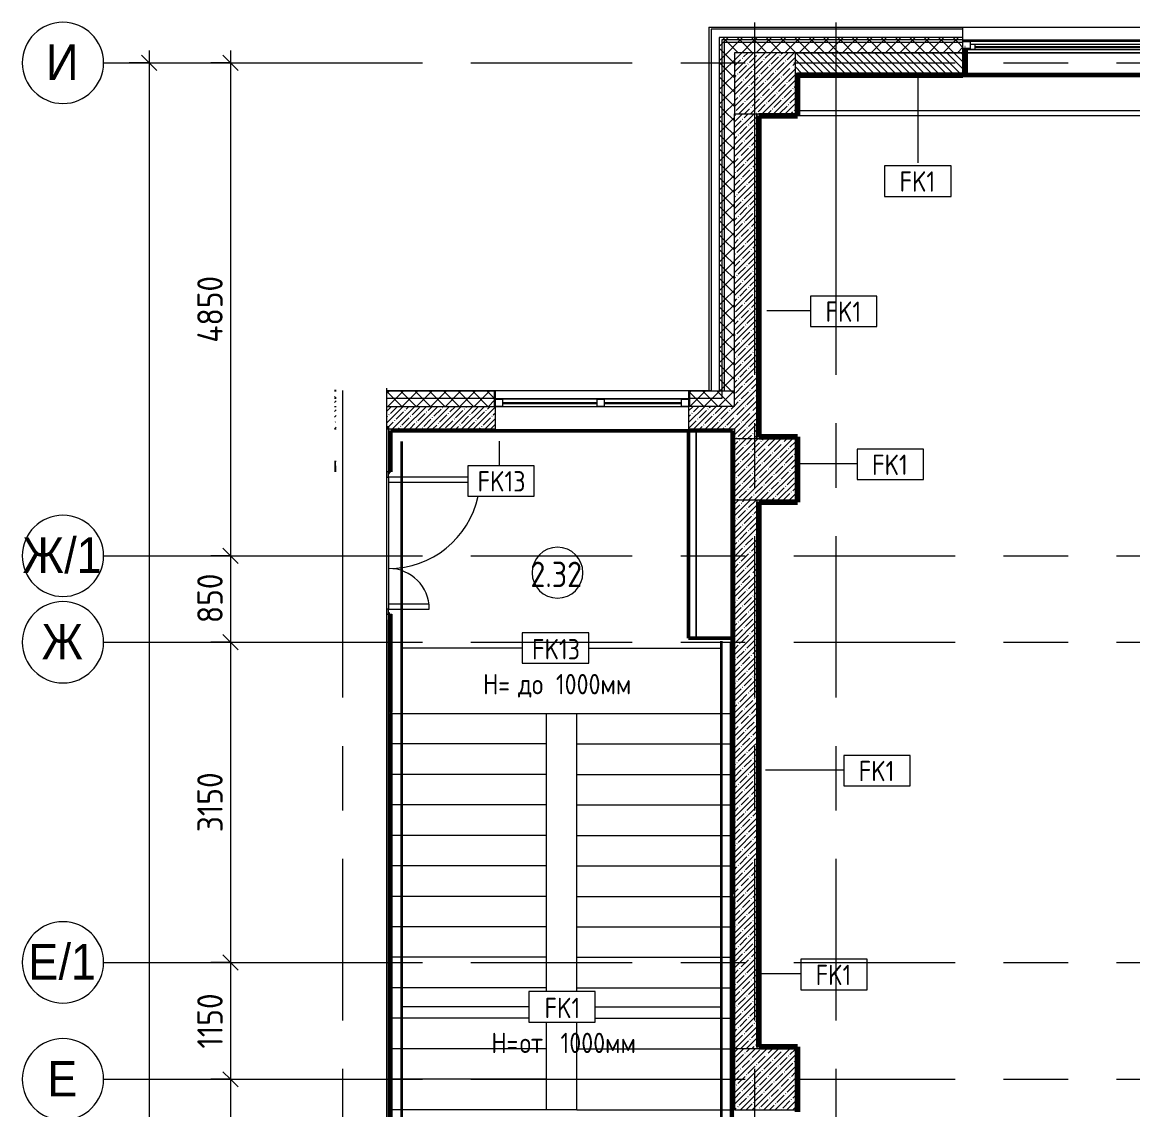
# Model space of a CAD drawing. Header units: millimetres. Extents: x 35157 to 232994, y -8553 to 29000.
# Drawn here: x 35157 to 46077, y 16700 to 27400 of the extents above; entities that cross this region are included whole.
import ezdxf

# ---------------------------------------------------------------- set-up
doc = ezdxf.new("R2010")
doc.units = ezdxf.units.MM
doc.linetypes.add('Осевая', pattern=[3175, 635, -476.25, 1587.5, -476.25])
for name, color, linetype, lineweight in [('A-ANNO-DIMS', 7, 'Continuous', 9), ('A-ANNO-DIMS-100', 7, 'Continuous', 9), ('A-AREA-IDEN', 7, 'Continuous', 9), ('A-DETL', 7, 'Continuous', 9), ('A-DETL-1', 7, 'Continuous', 35), ('A-DETL-GENF', 7, 'Continuous', 9), ('A-DOOR', 7, 'Continuous', 9), ('A-DOOR-2', 7, 'Continuous', 13), ('A-DOOR-FRAM', 7, 'Continuous', 13), ('A-GLAZ', 7, 'Continuous', 9), ('A-GLAZ-1', 7, 'Continuous', 13), ('A-WALL', 7, 'Continuous', 9), ('A-WALL-IDEN', 7, 'Continuous', 9), ('I-WALL', 7, 'Continuous', 9), ('S-COLS', 7, 'Continuous', 9), ('S-STRS-1', 7, 'Continuous', 9), ('Оси', 7, 'Continuous', 9), ('Оси-1', 7, 'Continuous', 20), ('Оси-2', 7, 'Осевая', 9)]:
    doc.layers.add(name, color=color, linetype=linetype, lineweight=lineweight)
for name, color, linetype, lineweight, true_color in [('A-WALL-1', 7, 'Continuous', 9, 0xc0c0c0), ('A-WALL-4', 7, 'Continuous', 9, 0xff80c0), ('G-ANNO-TEXT-1', 7, 'Continuous', 9, 0x3c3c3c), ('I-WALL-10', 7, 'Continuous', 53, 0xff80c0), ('I-WALL-18', 5, 'Continuous', 50, 0x0000ff), ('I-WALL-19', 7, 'Continuous', 80, 0xffd2ff), ('I-WALL-5', 7, 'Continuous', 9, 0xc0c0c0), ('I-WALL-8', 5, 'Continuous', 53, 0x0000ff), ('I-WALL-9', 7, 'Continuous', 80, 0xff80c0), ('S-WALL-ANLY', 7, 'Continuous', 13, 0x008040), ('S-WALL-ANLY-1', 7, 'Continuous', 5, 0x008040)]:
    doc.layers.add(name, color=color, linetype=linetype, lineweight=lineweight, true_color=true_color)
doc.styles.add('Arial', font='arial.ttf', dxfattribs={"width": 0.9, "height": 350})
doc.styles.add('GOST Common', font='GOST_Common.ttf', dxfattribs={"width": 0.9, "height": 200})
doc.styles.add('GOST Common_1', font='GOST_Common.ttf', dxfattribs={"width": 0.9, "height": 250})
doc.styles.add('ISOCPEUR', font='isocpeur.ttf', dxfattribs={"width": 0.9, "height": 250})
doc.dimstyles.new('ISO-2_5_0_9К_БОЛЬШОЙ', dxfattribs={"dimscale": 304.8, "dimtxt": 248.995294, "dimasz": 0.492126, "dimexe": 0.393701, "dimexo": 0.984252, "dimgap": 0, "dimtad": 1, "dimdec": 0, "dimrnd": 10, "dimzin": 0, "dimdsep": 46, "dimtxsty": 'ISOCPEUR', "dimblk1": 'OBLIQUE', "dimblk2": 'OBLIQUE', "dimsah": 1, "dimcen": 0.09, "dimdle": 0.393701, "dimazin": 0, "dimtfac": 1, "dimtdec": 4, "dimtix": 1, "dimtmove": 0, "dimatfit": 3, "dimfxl": 1, "dimtvp": 1, "dimtolj": 1, "dimtzin": 0, "dimarcsym": 2})
doc.dimstyles.new('ISO-2_5_0_9К_БОЛЬШОЙ_1', dxfattribs={"dimscale": 304.8, "dimtxt": 248.995294, "dimasz": 0.492126, "dimexe": 0.393701, "dimexo": 0.984252, "dimgap": 0, "dimtad": 1, "dimdec": 0, "dimrnd": 10, "dimzin": 0, "dimdsep": 46, "dimtxsty": 'ISOCPEUR', "dimblk1": 'OBLIQUE', "dimblk2": 'OBLIQUE', "dimsah": 1, "dimcen": 0.09, "dimdle": 0.393701, "dimazin": 0, "dimtfac": 1, "dimtdec": 4, "dimtix": 1, "dimtmove": 2, "dimatfit": 3, "dimfxl": 1, "dimtvp": 1, "dimtolj": 1, "dimtzin": 0, "dimarcsym": 2})
pattern_1 = [(45, (0, 0), (-57.02463, 57.02463), []), (45, (57.025, 0), (-57.02463, 57.02463), [100.806, -20.161, 3.353, -16.808])]
pattern_2 = [(45, (0, 0), (-70.71068, 70.71068), []), (135, (0, 0), (-70.71068, -70.71068), [])]
pattern_3 = [(0, (0, 0), (121.92, 30.48), [10.058, -81.382, 10.058, -81.382, -487.68]), (0, (0, 0), (121.92, 30.48), [-182.88, 10.058, -172.822, 10.058, -81.382, -213.36]), (0, (0, 0), (121.92, 30.48), [-457.2, 10.058, -50.902, 10.058, -142.342]), (120, (45.72, 15.24), (-87.356454, 90.345817), [10.058, -81.382, 10.058, -81.382, -487.68]), (120, (45.72, 15.24), (-87.356454, 90.345817), [-182.88, 10.058, -172.822, 10.058, -81.382, -213.36]), (120, (45.72, 15.24), (-87.356454, 90.345817), [-457.2, 10.058, -50.902, 10.058, -142.342]), (240, (60.96, 76.2), (-34.563546, -120.825817), [10.058, -81.382, 10.058, -81.382, -487.68]), (240, (60.96, 76.2), (-34.563546, -120.825817), [-182.88, 10.058, -172.822, 10.058, -81.382, -213.36]), (240, (60.96, 76.2), (-34.563546, -120.825817), [-457.2, 10.058, -50.902, 10.058, -142.342])]
pattern_4 = [(45, (0, 0), (-106.066, 106.066), []), (135, (0, 0), (-106.066, -106.066), [])]

# ---------------------------------------------------------------- blocks, each defined once
blk = doc.blocks.new('BSC_Колонна _Прямоугольная - 600х600-V15-План отделки стен 2 этажа в осях 12-23')
at = {"layer": 'S-COLS'}
h = blk.add_hatch(dxfattribs=at)
h.set_pattern_fill('FP_25', color=256, style=0, pattern_type=2)
h.set_pattern_definition([(45, (-42460, -26800), (-57.02463, 57.02463), []), (45, (-42402.975, -26800), (-57.02463, 57.02463), [100.806, -20.161, 3.353, -16.808])])
h.paths.add_polyline_path([(-300, -300), (300, -300), (300, 300), (-300, 300)])
for p, q in [((300, 300), (-300, 300)), ((-300, 300), (-300, -300)), ((300, -300), (300, 300)), ((-300, -300), (300, -300))]:
    blk.add_line(p, q, dxfattribs=at)
blk = doc.blocks.new('BSC_Колонна _Прямоугольная - 600х600-V18-План отделки стен 2 этажа в осях 12-23')
at = {"layer": 'S-COLS'}
h = blk.add_hatch(dxfattribs=at)
h.set_pattern_fill('FP_31', color=256, style=0, pattern_type=2)
h.set_pattern_definition([(45, (-42460, -17000), (-57.02463, 57.02463), []), (45, (-42402.975, -17000), (-57.02463, 57.02463), [100.806, -20.161, 3.353, -16.808])])
h.paths.add_polyline_path([(-300, -300), (300, -300), (300, 300), (-300, 300)])
for p, q in [((300, 300), (-300, 300)), ((-300, 300), (-300, -300)), ((300, -300), (300, 300)), ((-300, -300), (300, -300))]:
    blk.add_line(p, q, dxfattribs=at)
blk = doc.blocks.new('BSC_Колонна _Прямоугольная - 600х600-V19-План отделки стен 2 этажа в осях 12-23')
at = {"layer": 'S-COLS'}
h = blk.add_hatch(dxfattribs=at)
h.set_pattern_fill('FP_32', color=256, style=0, pattern_type=2)
h.set_pattern_definition([(45, (-42460, -23000), (-57.02463, 57.02463), []), (45, (-42402.975, -23000), (-57.02463, 57.02463), [100.806, -20.161, 3.353, -16.808])])
h.paths.add_polyline_path([(-300, -300), (300, -300), (300, 300), (-300, 300), (-300, -254)])
for p, q in [((300, 300), (-300, 300)), ((-300, 300), (-300, -300)), ((300, -300), (300, 300)), ((-300, -300), (300, -300))]:
    blk.add_line(p, q, dxfattribs=at)
blk = doc.blocks.new('120_Окно_СКБ_2Ст - 120_Окно_СКБ_2Ст 3100х2500 _мал_створка слева_ 2-19089248-План отделки стен 2 этажа в осях 12-23')
at = {"layer": 'A-GLAZ'}
for p, q in [((1550, -5), (-1550, -5)), ((-1530, -75), (-1500, -75)), ((-1430, -55), (600, -55)), ((600, -65), (-1430, -65)), ((670, -75), (700, -75)), ((770, -55), (1430, -55)), ((1430, -65), (770, -65)), ((1500, -75), (1530, -75))]:
    blk.add_line(p, q, dxfattribs=at)
at = {"layer": 'A-GLAZ-1'}
for p, q in [((-1550, -75), (-1550, -5)), ((-1550, -5), (-1480, -5)), ((-1480, -75), (-1550, -75)), ((-1480, -75), (-1500, -75)), ((-1500, -75), (-1500, -85)), ((-1500, -85), (670, -85)), ((670, -85), (-1500, -85)), ((-1480, -5), (-1480, -75)), ((650, -35), (-1480, -35)), ((-1480, -35), (-1480, -75)), ((-1430, -85), (-1430, -35)), ((600, -85), (600, -35)), ((650, -75), (650, -5)), ((650, -5), (720, -5)), ((650, -75), (650, -35)), ((720, -75), (650, -75)), ((670, -75), (650, -75)), ((670, -85), (670, -75)), ((720, -75), (700, -75)), ((700, -75), (700, -85)), ((700, -85), (1500, -85)), ((1500, -85), (700, -85)), ((720, -5), (720, -75)), ((1480, -35), (720, -35)), ((720, -35), (720, -75)), ((770, -85), (770, -35)), ((1430, -85), (1430, -35)), ((1480, -75), (1480, -5)), ((1480, -5), (1550, -5)), ((1480, -75), (1480, -35)), ((1550, -75), (1480, -75)), ((1500, -75), (1480, -75)), ((1500, -85), (1500, -75)), ((1550, -5), (1550, -75))]:
    blk.add_line(p, q, dxfattribs=at)
blk = doc.blocks.new('120_Окно_СКБ_2Ст - 120_Окно_СКБ_2Ст 1900х2400 глухое-23537524-План отделки стен 2 этажа в осях 12-23')
at = {"layer": 'A-GLAZ'}
for p, q in [((950, 75), (-950, 75)), ((-950, 5), (950, 5)), ((-120, 45), (-880, 45)), ((-120, 35), (-880, 35)), ((880, 45), (-50, 45)), ((880, 35), (-50, 35))]:
    blk.add_line(p, q, dxfattribs=at)
at = {"layer": 'A-GLAZ-1'}
for p, q in [((-950, 5), (-950, 75)), ((-950, 75), (-880, 75)), ((-880, 5), (-950, 5)), ((-880, 75), (-880, 5)), ((-120, 5), (-120, 75)), ((-120, 75), (-50, 75)), ((-50, 5), (-120, 5)), ((-50, 75), (-50, 5)), ((880, 5), (880, 75)), ((880, 75), (950, 75)), ((950, 5), (880, 5)), ((950, 75), (950, 5))]:
    blk.add_line(p, q, dxfattribs=at)
blk = doc.blocks.new('110_Дверь_СКБ_2Ст - Д-1 Лестничная клетка EIS60-24280000-План отделки стен 2 этажа в осях 12-23')
at = {"layer": 'A-DOOR'}
for centre, radius, start, end in [((-638, 110), 900, 0, 77.8794), ((662, 110), 400, 90, 180)]:
    blk.add_arc(centre, radius, start, end, dxfattribs=at)
at = {"layer": 'A-DOOR-2'}
for p, q in [((-638, 889), (-638, 110)), ((-588, 110), (-588, 889)), ((662, 510), (612, 510)), ((612, 510), (612, 110)), ((662, 110), (662, 510)), ((-638, 110), (-588, 110)), ((612, 110), (662, 110))]:
    blk.add_line(p, q, dxfattribs=at)
at = {"layer": 'A-DOOR-FRAM'}
for p, q in [((-672, 118), (-742, 118)), ((-742, 118), (-742, 110)), ((-742, 110), (-672, 110)), ((-638, 110), (-688, 110)), ((-688, 110), (-688, 93)), ((-672, 110), (-672, 118)), ((-638, 93), (-638, 110)), ((662, 110), (662, 93)), ((712, 110), (662, 110)), ((768, 118), (698, 118)), ((698, 118), (698, 110)), ((698, 110), (768, 110)), ((712, 93), (712, 110)), ((768, 110), (768, 118))]:
    blk.add_line(p, q, dxfattribs=at)
blk = doc.blocks.new('Зашивка приборов отопления28 - Зашивка приборов отопления-33322877-План отделки стен 2 этажа в осях 12-23')
at = {"layer": 'A-WALL-1'}
for p, q in [((75381, 486), (73341, 486)), ((73341, 486), (73341, 411)), ((73341, 411), (73341, 56)), ((75381, 411), (73341, 411)), ((73341, 411), (73341, 56)), ((73341, 411), (75381, 411))]:
    blk.add_line(p, q, dxfattribs=at)
blk = doc.blocks.new('DET_L_Линия разрыва - М100-30654842-План отделки стен 2 этажа в осях 12-23')
at = {"layer": 'A-DETL-GENF'}
blk.add_line((11740, 0), (0, 0), dxfattribs=at)
blk = doc.blocks.new('Ось сетки - D8-29747960-План отделки стен 2 этажа в осях 12-23')
at = {"layer": 'Оси-1'}
for start, end in [(360, 180), (180, 360)]:
    blk.add_arc((0, 0), 4, start, end, dxfattribs=at)
blk = doc.blocks.new('DIMBLOCK1-План отделки стен 2 этажа в осях 12-23')
at = {"layer": 'A-ANNO-DIMS-100'}
for p, q in [((37204, 27120), (37204, 22150)), ((37010, 27000), (37324, 27000)), ((37204, 27000), (37010, 27000)), ((37010, 22150), (37324, 22150)), ((37204, 22150), (37010, 22150))]:
    blk.add_line(p, q, dxfattribs=at)
at = {"layer": 'A-ANNO-DIMS-100', "lineweight": 20}
for p, q in [((37204, 27000), (37129, 27075)), ((37204, 27000), (37279, 26925)), ((37204, 22150), (37129, 22225)), ((37204, 22150), (37279, 22075))]:
    blk.add_line(p, q, dxfattribs=at)
at = {"layer": 'A-ANNO-DIMS-100', "color": 0, "insert": (36878, 24247), "char_height": 250, "width": 787.21, "attachment_point": 1, "rotation": 90, "line_spacing_factor": 1.149209, "style": 'ISOCPEUR'}
blk.add_mtext('4850', dxfattribs=at)
blk = doc.blocks.new('_Oblique')
at = {"color": 0, "linetype": 'ByBlock', "lineweight": -2}
blk.add_line((-0.5, -0.5), (0.5, 0.5), dxfattribs=at)
blk = doc.blocks.new('DIMBLOCK2-План отделки стен 2 этажа в осях 12-23')
at = {"layer": 'A-ANNO-DIMS-100', "lineweight": 20}
for p, q in [((37204, 22150), (37129, 22225)), ((37204, 22150), (37279, 22075)), ((37204, 21300), (37129, 21375)), ((37204, 21300), (37279, 21225))]:
    blk.add_line(p, q, dxfattribs=at)
at = {"layer": 'A-ANNO-DIMS-100'}
for p, q in [((37010, 22150), (37324, 22150)), ((37204, 22150), (37010, 22150)), ((37204, 22150), (37204, 21300)), ((37010, 21300), (37324, 21300)), ((37204, 21300), (37010, 21300))]:
    blk.add_line(p, q, dxfattribs=at)
at = {"layer": 'A-ANNO-DIMS-100', "color": 0, "insert": (36878, 21488), "char_height": 250, "width": 568.86, "attachment_point": 1, "rotation": 90, "line_spacing_factor": 1.149209, "style": 'ISOCPEUR'}
blk.add_mtext('850', dxfattribs=at)
blk = doc.blocks.new('DIMBLOCK3-План отделки стен 2 этажа в осях 12-23')
at = {"layer": 'A-ANNO-DIMS-100'}
for p, q in [((37010, 21300), (37324, 21300)), ((37204, 21300), (37010, 21300)), ((37204, 21300), (37204, 18150)), ((37010, 18150), (37324, 18150)), ((37204, 18150), (37010, 18150))]:
    blk.add_line(p, q, dxfattribs=at)
at = {"layer": 'A-ANNO-DIMS-100', "lineweight": 20}
for p, q in [((37204, 21300), (37129, 21375)), ((37204, 21300), (37279, 21225)), ((37204, 18150), (37129, 18225)), ((37204, 18150), (37279, 18075))]:
    blk.add_line(p, q, dxfattribs=at)
at = {"layer": 'A-ANNO-DIMS-100', "color": 0, "insert": (36878, 19431), "char_height": 250, "width": 706.76, "attachment_point": 1, "rotation": 90, "line_spacing_factor": 1.149209, "style": 'ISOCPEUR'}
blk.add_mtext('3150', dxfattribs=at)
blk = doc.blocks.new('DIMBLOCK4-План отделки стен 2 этажа в осях 12-23')
at = {"layer": 'A-ANNO-DIMS-100'}
for p, q in [((37010, 18150), (37324, 18150)), ((37204, 18150), (37010, 18150)), ((37204, 18150), (37204, 17000)), ((37010, 17000), (37324, 17000)), ((37204, 17000), (37010, 17000))]:
    blk.add_line(p, q, dxfattribs=at)
at = {"layer": 'A-ANNO-DIMS-100', "lineweight": 20}
for p, q in [((37204, 18150), (37129, 18225)), ((37204, 18150), (37279, 18075)), ((37204, 17000), (37129, 17075)), ((37204, 17000), (37279, 16925))]:
    blk.add_line(p, q, dxfattribs=at)
at = {"layer": 'A-ANNO-DIMS-100', "color": 0, "insert": (36878, 17302), "char_height": 250, "width": 655.05, "attachment_point": 1, "rotation": 90, "line_spacing_factor": 1.149209, "style": 'ISOCPEUR'}
blk.add_mtext('1150', dxfattribs=at)
blk = doc.blocks.new('DIMBLOCK5-План отделки стен 2 этажа в осях 12-23')
at = {"layer": 'A-ANNO-DIMS-100', "lineweight": 20}
for p, q in [((37204, 17000), (37129, 17075)), ((37204, 17000), (37279, 16925)), ((37204, 15000), (37129, 15075)), ((37204, 15000), (37279, 14925))]:
    blk.add_line(p, q, dxfattribs=at)
at = {"layer": 'A-ANNO-DIMS-100'}
for p, q in [((37010, 17000), (37324, 17000)), ((37204, 17000), (37010, 17000)), ((37204, 17000), (37204, 15000)), ((37010, 15000), (37324, 15000)), ((37204, 15000), (37010, 15000))]:
    blk.add_line(p, q, dxfattribs=at)
at = {"layer": 'A-ANNO-DIMS-100', "color": 0, "insert": (36878, 15684), "char_height": 250, "width": 758.48, "attachment_point": 1, "rotation": 90, "line_spacing_factor": 1.149209, "style": 'ISOCPEUR'}
blk.add_mtext('2000', dxfattribs=at)
blk = doc.blocks.new('DIMBLOCK13-План отделки стен 2 этажа в осях 12-23')
at = {"layer": 'A-ANNO-DIMS-100'}
for p, q in [((36404, 27120), (36404, -120)), ((36210, 27000), (36524, 27000)), ((36404, 27000), (36210, 27000)), ((36210, 0), (36524, 0)), ((36404, 0), (36210, 0))]:
    blk.add_line(p, q, dxfattribs=at)
at = {"layer": 'A-ANNO-DIMS-100', "lineweight": 20}
for p, q in [((36404, 27000), (36329, 27075)), ((36404, 27000), (36479, 26925)), ((36404, 0), (36329, 75)), ((36404, 0), (36479, -75))]:
    blk.add_line(p, q, dxfattribs=at)
at = {"layer": 'A-ANNO-DIMS-100', "color": 0, "insert": (36078, 13572), "char_height": 250, "width": 948.1, "attachment_point": 1, "rotation": 90, "line_spacing_factor": 1.149209, "style": 'ISOCPEUR'}
blk.add_mtext('27000', dxfattribs=at)
blk = doc.blocks.new('М_стена_0001 - Типоразмер_без рамки-25382661-План отделки стен 2 этажа в осях 12-23')
at = {"layer": 'A-WALL-IDEN'}
for p, q in [((3.26, 1.52), (-3.27, 1.52)), ((-3.27, 1.52), (-3.27, -1.48)), ((3.26, -1.48), (3.26, 1.52)), ((-3.27, -1.48), (3.26, -1.48))]:
    blk.add_line(p, q, dxfattribs=at)
blk = doc.blocks.new('Марка_Помещения - Номер-25198446-План отделки стен 2 этажа в осях 12-23')
at = {"layer": 'A-AREA-IDEN'}
for start, end in [(360, 180), (180, 360)]:
    blk.add_arc((0, 0), 2.5, start, end, dxfattribs=at)

msp = doc.modelspace()

# ---------------------------------------------------------------- hatches: boundary and pattern name
at = {"layer": 'A-WALL'}
h = msp.add_hatch(dxfattribs=at)
h.set_pattern_fill('FP_16', color=256, style=0, pattern_type=2)
h.set_pattern_definition(pattern_2)
h.paths.add_polyline_path([(85140.7, 27200), (85140.7, 27250), (80350, 27250), (80350, 27200), (84736.5, 27200)])
h.paths.add_polyline_path([(76484.7, 27200), (77850, 27200), (77850, 27250), (76340, 27250), (76340, 27200)])
h.paths.add_polyline_path([(74234.2, 27200), (74240, 27200), (74240, 27250), (68860, 27250), (68860, 27200), (73484, 27200)])
h.paths.add_polyline_path([(64955.2, 27200), (65260, 27200), (65260, 27250), (64180, 27250), (64180, 27200)])
h.paths.add_polyline_path([(61040, 27200), (61040, 27250), (59860, 27250), (59860, 27200), (60755.2, 27200)])
h.paths.add_polyline_path([(66732.5, 27200), (67960, 27200), (67960, 27250), (66160, 27250), (66160, 27200)])
h.paths.add_polyline_path([(55909.9, 27200), (57160, 27200), (57160, 27250), (55909.9, 27250)])
h.paths.add_polyline_path([(49660.3, 27200), (50760.2, 27200), (50760.2, 27250), (49660.3, 27250)])
h.paths.add_polyline_path([(48728.6, 27200), (48760.3, 27200), (48760.3, 27250), (47507, 27250), (47507, 27200)])
h.paths.add_polyline_path([(55009.9, 27200), (55009.9, 27250), (53860.2, 27250), (53860.2, 27200), (54729.9, 27200)])
h.paths.add_polyline_path([(44227.6, 27200), (44407, 27200), (44407, 27250), (42010, 27250), (42010, 27200), (42727.2, 27200)])
h = msp.add_hatch(dxfattribs=at)
h.set_pattern_fill('FP_16', color=256, style=0, pattern_type=2)
h.set_pattern_definition(pattern_2)
h.paths.add_polyline_path([(42060, 23770), (42060, 27200), (42010, 27200), (42010, 23770)])
h = msp.add_hatch(dxfattribs=at)
h.set_pattern_fill('FP_16', color=256, style=0, pattern_type=2)
h.set_pattern_definition(pattern_2)
h.paths.add_polyline_path([(85140.7, 27100), (85140.7, 27200), (80350, 27200), (80350, 27100), (84736.5, 27100)])
h.paths.add_polyline_path([(77250, 27100), (77850, 27100), (77850, 27200), (76340, 27200), (76340, 27100), (77234.8, 27100)])
h.paths.add_polyline_path([(73484, 27100), (74240, 27100), (74240, 27200), (68860, 27200), (68860, 27100), (72733.8, 27100)])
h.paths.add_polyline_path([(66760, 27100), (67960, 27100), (67960, 27200), (66160, 27200), (66160, 27100), (66732.5, 27100)])
h.paths.add_polyline_path([(64955.2, 27100), (65260, 27100), (65260, 27200), (64180, 27200), (64180, 27100)])
h.paths.add_polyline_path([(53860.2, 27100), (55009.9, 27100), (55009.9, 27200), (53860.2, 27200)])
h.paths.add_polyline_path([(60755.2, 27100), (61040, 27100), (61040, 27200), (59860, 27200), (59860, 27100), (60731.2, 27100)])
h.paths.add_polyline_path([(42060, 27100), (44407, 27100), (44407, 27200), (42060, 27200)])
h.paths.add_polyline_path([(55909.9, 27100), (57160, 27100), (57160, 27200), (55909.9, 27200)])
h.paths.add_polyline_path([(50364.8, 27100), (50760.2, 27100), (50760.2, 27200), (49660.3, 27200), (49660.3, 27100), (50228.9, 27100)])
h.paths.add_polyline_path([(47507, 27100), (48760.3, 27100), (48760.3, 27200), (47507, 27200)])
h = msp.add_hatch(dxfattribs=at)
h.set_pattern_fill('FP_16', color=256, style=0, pattern_type=2)
h.set_pattern_definition(pattern_2)
h.paths.add_polyline_path([(42160, 23770), (42160, 27100), (42060, 27100), (42060, 23770)])
h = msp.add_hatch(dxfattribs=at)
h.set_pattern_fill('FP_21', color=256, style=0, pattern_type=2)
h.set_pattern_definition([(135, (0, 0), (-35.35534, -35.35534), [])])
h.paths.add_polyline_path([(50228.9, 26900), (50364.8, 26900), (50364.8, 27100), (49660.3, 27100), (49660.3, 26900)])
h.paths.add_polyline_path([(48760.3, 26900), (48760.3, 27100), (47507, 27100), (47507, 26900), (48728.6, 26900)])
h.paths.add_polyline_path([(44407, 26900), (44407, 27100), (42760, 27100), (42760, 26900), (44227.6, 26900)])
h = msp.add_hatch(dxfattribs=at)
h.set_pattern_fill('FP_16', color=256, style=0, pattern_type=2)
h.set_pattern_definition(pattern_2)
h.paths.add_polyline_path([(42160, 23620), (42160, 23770), (41718, 23770), (41718, 23620)])
h.paths.add_polyline_path([(39802, 23620), (39802, 23770), (38742.7, 23770), (38742.7, 23620), (39726.6, 23620)])
h.paths.add_polyline_path([(38242.7, 23620), (38242.7, 23770), (38226.2, 23770), (38226.2, 23620)])
at = {"layer": 'I-WALL'}
h = msp.add_hatch(dxfattribs=at)
h.set_pattern_fill('FP_63', color=256, style=0, pattern_type=2)
h.set_pattern_definition(pattern_3)
h.paths.add_polyline_path([(44407, 26900), (44427, 26900), (44427, 27140), (44407, 27140)])
h = msp.add_hatch(dxfattribs=at)
h.set_pattern_fill('FP_63', color=256, style=0, pattern_type=2)
h.set_pattern_definition(pattern_3)
h.paths.add_polyline_path([(42780, 26480), (42780, 26900), (42760, 26900), (42760, 26480)])
h = msp.add_hatch(dxfattribs=at)
h.set_pattern_fill('FP_63', color=256, style=0, pattern_type=2)
h.set_pattern_definition(pattern_3)
h.paths.add_polyline_path([(47507, 26880), (48160, 26880), (48160, 26900), (47507, 26900)])
h.paths.add_polyline_path([(42781, 26880), (44407, 26880), (44407, 26900), (42780, 26900), (42780, 26880)])
h = msp.add_hatch(dxfattribs=at)
h.set_pattern_fill('FP_18', color=256, style=0, pattern_type=2)
h.set_pattern_definition(pattern_1)
h.paths.add_polyline_path([(42160, 23300), (42380, 23300), (42380, 26500), (42160, 26500), (42160, 23380)])
h = msp.add_hatch(dxfattribs=at)
h.set_pattern_fill('FP_63', color=256, style=0, pattern_type=2)
h.set_pattern_definition(pattern_3)
h.paths.add_polyline_path([(42401, 26480), (42760, 26480), (42760, 26500), (42380, 26500), (42380, 26480), (42400, 26480)])
h = msp.add_hatch(dxfattribs=at)
h.set_pattern_fill('FP_63', color=256, style=0, pattern_type=2)
h.set_pattern_definition(pattern_3)
h.paths.add_polyline_path([(42380, 23300), (42400, 23300), (42400, 26480), (42380, 26480), (42380, 23680.8)])
h = msp.add_hatch(dxfattribs=at)
h.set_pattern_fill('FP_18', color=256, style=0, pattern_type=2)
h.set_pattern_definition(pattern_1)
h.paths.add_polyline_path([(38242.7, 23400), (38242.7, 23620), (38226.2, 23620), (38226.2, 23400)])
h = msp.add_hatch(dxfattribs=at)
h.set_pattern_fill('FP_18', color=256, style=0, pattern_type=2)
h.set_pattern_definition(pattern_1)
h.paths.add_polyline_path([(41710, 23400), (42160, 23400), (42160, 23620), (41710, 23620)])
h.paths.add_polyline_path([(39726.6, 23400), (39810, 23400), (39810, 23620), (38742.7, 23620), (38742.7, 23400), (38976.4, 23400)])
h = msp.add_hatch(dxfattribs=at)
h.set_pattern_fill('FP_18', color=256, style=0, pattern_type=2)
h.set_pattern_definition(pattern_1)
h.paths.add_polyline_path([(38742.7, 10450), (38760, 10450), (38760, 11768.5), (38540, 11658.5), (38540, 11561.2), (38742.7, 11459.9), (38742.7, 10469.7)])
h.paths.add_polyline_path([(38760, 12051.2), (38760, 12125), (38742.7, 12125), (38742.7, 12059.9), (38749.4, 12056.5)])
h.paths.add_polyline_path([(38742.7, 13525), (38760, 13525), (38760, 21575), (38742.7, 21575), (38742.7, 13580)])
h.paths.add_polyline_path([(38742.7, 22975), (38760, 22975), (38760, 23420.3), (38742.7, 23420.3), (38742.7, 23030)])
h = msp.add_hatch(dxfattribs=at)
h.set_pattern_fill('FP_63', color=256, style=0, pattern_type=2)
h.set_pattern_definition(pattern_3)
h.paths.add_polyline_path([(42140, 23380), (42160, 23380), (42160, 23400), (41710, 23400), (41710, 23380)])
h.paths.add_polyline_path([(39810, 23380), (39810, 23400), (38760, 23400), (38760, 23380), (39726.6, 23380)])
h = msp.add_hatch(dxfattribs=at)
h.set_pattern_fill('FP_63', color=256, style=0, pattern_type=2)
h.set_pattern_definition(pattern_3)
h.paths.add_polyline_path([(38760, 15200), (38780, 15200), (38780, 21575), (38768, 21575), (38768, 21520), (38760, 21520), (38760, 15220)])
h.paths.add_polyline_path([(38780, 22975), (38780, 23380), (38760, 23380), (38760, 23030), (38768, 23030), (38768, 22975)])
h = msp.add_hatch(dxfattribs=at)
h.set_pattern_fill('FP_63', color=256, style=0, pattern_type=2)
h.set_pattern_definition(pattern_3)
h.paths.add_polyline_path([(42160, 15220), (42160, 23380), (42140, 23380), (42140, 15220)])
h = msp.add_hatch(dxfattribs=at)
h.set_pattern_fill('FP_63', color=256, style=0, pattern_type=2)
h.set_pattern_definition(pattern_3)
h.paths.add_polyline_path([(42760, 23300), (42780, 23300), (42780, 23320), (42400, 23320), (42400, 23300), (42727.2, 23300)])
h = msp.add_hatch(dxfattribs=at)
h.set_pattern_fill('FP_63', color=256, style=0, pattern_type=2)
h.set_pattern_definition(pattern_3)
h.paths.add_polyline_path([(42780, 22680), (42780, 23300), (42760, 23300), (42760, 22680)])
msp.add_hatch(color=256, dxfattribs=at).paths.add_polyline_path([(38226.2, 23029), (38242.7, 23029), (38242.7, 23079), (38226.2, 23079), (38226.2, 23040.5)])
h = msp.add_hatch(dxfattribs=at)
h.set_pattern_fill('FP_64', color=256, style=0, pattern_type=2)
h.set_pattern_definition(pattern_4)
h.paths.add_polyline_path([(38242.7, 23016.5), (38242.7, 23029), (38226.2, 23029), (38226.2, 23016.5)])
h = msp.add_hatch(dxfattribs=at)
h.set_pattern_fill('FP_64', color=256, style=0, pattern_type=2)
h.set_pattern_definition(pattern_4)
h.paths.add_polyline_path([(38242.7, 23004), (38242.7, 23016.5), (38226.2, 23016.5), (38226.2, 23004)])
h = msp.add_hatch(dxfattribs=at)
h.set_pattern_fill('FP_18', color=256, style=0, pattern_type=2)
h.set_pattern_definition(pattern_1)
h.paths.add_polyline_path([(42380, 17300), (42380, 22700), (42160, 22700), (42160, 17300)])
h = msp.add_hatch(dxfattribs=at)
h.set_pattern_fill('FP_63', color=256, style=0, pattern_type=2)
h.set_pattern_definition(pattern_3)
h.paths.add_polyline_path([(42401, 22680), (42760, 22680), (42760, 22700), (42380, 22700), (42380, 22680), (42400, 22680)])
h = msp.add_hatch(dxfattribs=at)
h.set_pattern_fill('FP_63', color=256, style=0, pattern_type=2)
h.set_pattern_definition(pattern_3)
h.paths.add_polyline_path([(42400, 17300), (42400, 22680), (42380, 22680), (42380, 17300)])
h = msp.add_hatch(dxfattribs=at)
h.set_pattern_fill('FP_63', color=256, style=0, pattern_type=2)
h.set_pattern_definition(pattern_3)
h.paths.add_polyline_path([(42400, 17300), (42760, 17300), (42760, 17320), (42400, 17320)])
h = msp.add_hatch(dxfattribs=at)
h.set_pattern_fill('FP_63', color=256, style=0, pattern_type=2)
h.set_pattern_definition(pattern_3)
h.paths.add_polyline_path([(42780, 16680), (42780, 17320), (42760, 17320), (42760, 16680)])

# ---------------------------------------------------------------- linework, layer by layer
at = {"layer": 'A-DETL'}
for p, q in [((39850, 23036.5), (39850, 23276.5)), ((40191.7, 23036.5), (39538.6, 23036.5)), ((39538.6, 23036.5), (39538.6, 22736.5)), ((40191.7, 22736.5), (40191.7, 23036.5)), ((39538.6, 22736.5), (40191.7, 22736.5)), ((40727.6, 21393), (40074.4, 21393)), ((40074.4, 21393), (40074.4, 21093)), ((40727.6, 21093), (40727.6, 21393)), ((40074.4, 21243), (38885.5, 21243)), ((40727.6, 21243), (42034.5, 21243)), ((40074.4, 21093), (40727.6, 21093)), ((40791.1, 17863.5), (40138, 17863.5)), ((40138, 17863.5), (40138, 17563.5)), ((40791.1, 17563.5), (40791.1, 17863.5)), ((40138, 17713.5), (38885.5, 17713.5)), ((40791.1, 17713.5), (42034.5, 17713.5)), ((40138, 17563.5), (40791.1, 17563.5))]:
    msp.add_line(p, q, dxfattribs=at)
at = {"layer": 'A-DETL-1'}
for p, q in [((38885.5, 23274.5), (38885.5, 15274.5)), ((38780, 15220), (38780, 21580)), ((42034.5, 15250.5), (42034.5, 21310.5)), ((42129, 15220), (42129, 21300))]:
    msp.add_line(p, q, dxfattribs=at)
at = {"layer": 'A-WALL'}
for p, q in [((41930, 27330), (41930, 23770)), ((44407, 27330), (41930, 27330)), ((42010, 27250), (42010, 23770)), ((44407, 27250), (42010, 27250)), ((42060, 27200), (42060, 23770)), ((44407, 27200), (42060, 27200)), ((44407, 27100), (42760, 27100)), ((42760, 27100), (44407, 27100)), ((42780, 26480), (42780, 26900)), ((42781, 26880), (44407, 26880)), ((42400, 26480), (42401, 26480)), ((42400, 23320), (42400, 26480)), ((38242.7, 23773), (38226.2, 23773)), ((38242.7, 23770), (38226.2, 23770)), ((39805, 23773), (38742.7, 23773)), ((39802, 23770), (38742.7, 23770)), ((39802, 23620), (39802, 23770)), ((39805, 23620), (39805, 23773)), ((41715, 23773), (41715, 23620)), ((41930, 23773), (41715, 23773)), ((41718, 23770), (41718, 23620)), ((42160, 23770), (41718, 23770)), ((38742.7, 23620), (39810, 23620)), ((42160, 23620), (41710, 23620)), ((38760, 23400), (39810, 23400)), ((38760, 23400), (38760, 23030)), ((41710, 23400), (42160, 23400)), ((42160, 23400), (42160, 23380)), ((42780, 23320), (42400, 23320)), ((38242.7, 23029), (38226.2, 23029)), ((38242.7, 23016.5), (38226.2, 23016.5)), ((38226.2, 23004), (38242.7, 23004)), ((42380, 22700), (42380, 17300)), ((42400, 22680), (42760, 22680)), ((38760, 15220), (38760, 21520)), ((42760, 17320), (42400, 17320))]:
    msp.add_line(p, q, dxfattribs=at)
at = {"layer": 'A-WALL-1'}
for p, q in [((41910, 27350), (41910, 23778)), ((41910, 27350), (57160, 27350)), ((44407, 27140), (44407, 27350)), ((47487, 27100), (44427, 27100)), ((42760, 26900), (42780, 26900)), ((42160, 23620), (42160, 26500)), ((38242.7, 23778), (38226.2, 23778)), ((38742.7, 23778), (41930, 23778)), ((39810, 23620), (39810, 23778)), ((41710, 23778), (41710, 23620)), ((38226.2, 23620), (38242.7, 23620))]:
    msp.add_line(p, q, dxfattribs=at)
at = {"layer": 'A-WALL-4'}
for p, q in [((42760, 26480), (42401, 26480)), ((42400, 17321), (42400, 17320))]:
    msp.add_line(p, q, dxfattribs=at)
at = {"layer": 'A-WALL-IDEN'}
for p, q in [((43962.8, 26856), (43962.8, 26016.8)), ((42480.2, 24564.6), (42908.5, 24564.6)), ((42805.2, 23058.1), (43366.4, 23058.1)), ((42465.5, 20045.1), (43235.1, 20045.1)), ((42400.5, 18039.4), (42811.4, 18039.4))]:
    msp.add_line(p, q, dxfattribs=at)
at = {"layer": 'I-WALL-10'}
for p, q in [((44407, 26880), (47507, 26880)), ((47507, 26879), (44407, 26879))]:
    msp.add_line(p, q, dxfattribs=at)
at = {"layer": 'I-WALL-18'}
for p, q in [((42140, 23379), (38780, 23379)), ((38781, 23379), (38781, 22975)), ((39810, 23379), (39810, 23380)), ((39810, 23380), (41710, 23380)), ((41710, 23380), (41710, 23379)), ((42139, 18820.4), (42139, 23379)), ((41709, 21340), (41709, 23369)), ((41710, 23369), (41709, 23369)), ((38780, 22975), (38781, 22975)), ((38781, 21575), (38780, 21575)), ((38781, 21575), (38781, 20607.5)), ((41710, 21340), (41709, 21340)), ((41709.5, 21340), (41709.5, 21339)), ((42129, 21339), (41709.5, 21339)), ((41785, 21340), (42129, 21340)), ((42129, 21340), (42129, 21339)), ((42139, 20820.4), (42140, 20820.4)), ((38781, 20607.5), (38780, 20607.5)), ((38781, 20600), (38781, 15220.5)), ((42140, 18820.4), (42139, 18820.4)), ((42139, 15220), (42139, 16820.4))]:
    msp.add_line(p, q, dxfattribs=at)
at = {"layer": 'I-WALL-19'}
for p, q in [((44428, 27140), (44427, 27140)), ((44427, 27140), (44427, 26900)), ((44428, 26900), (44428, 27140)), ((44427, 26900), (44428, 26900))]:
    msp.add_line(p, q, dxfattribs=at)
at = {"layer": 'I-WALL-5'}
for p, q in [((44427, 27140), (44407, 27140)), ((44407, 27140), (44407, 26880)), ((44427, 27100), (47487, 27100)), ((42780, 26900), (48160, 26900)), ((42780, 26880), (42781, 26880)), ((47507, 26880), (44407, 26880)), ((44427, 26900), (44427, 26900)), ((42380, 23300), (42380, 26500)), ((42380, 26500), (42380, 23300)), ((42781, 26530), (48140, 26530)), ((48140, 26480), (42781, 26480)), ((39810, 23380), (39810, 23620)), ((41710, 23620), (41710, 23380)), ((38226.2, 23400), (38242.7, 23400)), ((38760, 23420.3), (38742.7, 23420.3)), ((38742.7, 23400), (38760, 23400)), ((38760, 23420.3), (38760, 23400)), ((42140, 23380), (38780, 23380)), ((38780, 22975), (38780, 23380)), ((42140, 23380), (42140, 15220)), ((42160, 23380), (42160, 23300)), ((38242.7, 23079), (38226.2, 23079)), ((38768, 22975), (38780, 22975)), ((42160, 22700), (42160, 17300)), ((38768, 21575), (38780, 21575)), ((38780, 15220), (38780, 21575)), ((42780, 17320), (42780, 17320))]:
    msp.add_line(p, q, dxfattribs=at)
at = {"layer": 'I-WALL-8'}
for q in [(42139, 18800), (42140, 16820.4)]:
    msp.add_line((42139, 16820.4), q, dxfattribs=at)
at = {"layer": 'I-WALL-9'}
for p, q in [((42781, 26880), (42781, 26900)), ((42781, 26479), (42781, 26879)), ((42781, 26879), (44407, 26879)), ((44407, 26879), (44407, 26880)), ((42401, 23320), (42401, 26479)), ((42401, 26479), (42781, 26479)), ((42780, 26480), (42760, 26480)), ((42781, 23321), (42400, 23321)), ((42780, 23320), (42780, 22680)), ((42781, 22679), (42781, 23321)), ((38226.2, 23003), (38242.7, 23003)), ((42400, 22680), (42400, 17321)), ((42400, 22679), (42781, 22679)), ((42401, 17321), (42401, 22680)), ((42780, 22680), (42760, 22680)), ((42781, 17321), (42401, 17321)), ((42760, 17320), (42780, 17320)), ((42780, 17320), (42780, 16680)), ((42781, 16679), (42781, 17321))]:
    msp.add_line(p, q, dxfattribs=at)
at = {"layer": 'S-STRS-1'}
for p, q in [((38760, 22875), (38760, 21675)), ((38780, 20600), (40610, 20600)), ((40310, 20600), (40310, 20300)), ((40610, 20600), (42140, 20600)), ((40610, 20300), (40610, 20600)), ((40610, 20600), (42140, 20600)), ((40310, 20300), (38780, 20300)), ((40310, 20300), (38780, 20300)), ((40310, 20300), (40310, 20000)), ((40610, 20000), (40610, 20300)), ((40610, 20300), (42140, 20300)), ((40610, 20300), (42140, 20300)), ((40310, 20000), (38780, 20000)), ((40310, 20000), (38780, 20000)), ((40310, 20000), (40310, 19700)), ((40610, 19700), (40610, 20000)), ((40610, 20000), (42140, 20000)), ((40610, 20000), (42140, 20000)), ((40310, 19700), (38780, 19700)), ((40310, 19700), (38780, 19700)), ((40310, 19700), (40310, 19400)), ((40610, 19400), (40610, 19700)), ((40610, 19700), (42140, 19700)), ((40610, 19700), (42140, 19700)), ((40310, 19400), (38780, 19400)), ((40310, 19400), (38780, 19400)), ((40310, 19400), (40310, 19100)), ((40610, 19100), (40610, 19400)), ((40610, 19400), (42140, 19400)), ((40610, 19400), (42140, 19400)), ((40310, 19100), (38780, 19100)), ((40310, 19100), (38780, 19100)), ((40310, 19100), (40310, 18800)), ((40610, 18800), (40610, 19100)), ((40610, 19100), (42140, 19100)), ((40610, 19100), (42140, 19100)), ((40310, 18800), (38780, 18800)), ((40310, 18800), (38780, 18800)), ((40310, 18800), (40310, 18500)), ((40610, 18500), (40610, 18800)), ((40610, 18800), (42140.1, 18800)), ((40610, 18800), (42140.1, 18800)), ((40310, 18500), (38780, 18500)), ((40310, 18500), (38780, 18500)), ((40310, 18500), (40310, 18200)), ((40610, 18200), (40610, 18500)), ((40610, 18500), (42140, 18500)), ((40610, 18500), (42140, 18500)), ((40310, 18200), (38780, 18200)), ((40310, 18200), (38780, 18200)), ((40310, 18200), (40310, 17900)), ((40610, 17900), (40610, 18200)), ((40610, 18200), (42140, 18200)), ((40610, 18200), (42140, 18200)), ((40310, 17900), (38780, 17900)), ((40310, 17900), (38780, 17900)), ((40310, 17900), (40310, 17863.5)), ((40610, 17863.5), (40610, 17900)), ((40610, 17900), (42140, 17900)), ((40610, 17900), (42140, 17900)), ((40138, 17600), (38780, 17600)), ((40138, 17600), (38780, 17600)), ((40791.1, 17600), (42140, 17600)), ((40791.1, 17600), (42140, 17600)), ((40310, 17563.5), (40310, 17300)), ((40610, 17300), (40610, 17563.5)), ((40310, 17300), (38780, 17300)), ((40310, 17300), (38780, 17300)), ((40310, 17300), (40310, 17000)), ((40610, 17000), (40610, 17300)), ((40610, 17300), (42140, 17300)), ((40610, 17300), (42140, 17300)), ((40310, 17000), (38780, 17000)), ((40310, 17000), (38780, 17000)), ((40310, 17000), (40310, 16700)), ((40610, 16700), (40610, 17000)), ((40610, 17000), (42140, 17000)), ((40610, 17000), (42140, 17000)), ((40310, 16700), (38780, 16700)), ((40310, 16700), (38780, 16700)), ((40610, 16700), (40310, 16700)), ((40610, 16700), (42140, 16700)), ((40610, 16700), (42140, 16700))]:
    msp.add_line(p, q, dxfattribs=at)
at = {"layer": 'S-WALL-ANLY'}
for p, q in [((44407, 27225), (47507, 27225)), ((39810, 23698.7), (41710, 23698.7))]:
    msp.add_line(p, q, dxfattribs=at)
at = {"layer": 'S-WALL-ANLY-1'}
for p, q in [((42035, 27225), (42035, 23698.7)), ((44407, 27225), (42035, 27225)), ((38242.7, 23698.7), (38226.2, 23698.7)), ((39810, 23698.7), (38742.7, 23698.7)), ((42035, 23698.7), (41710, 23698.7))]:
    msp.add_line(p, q, dxfattribs=at)
at = {"layer": 'Оси'}
for p, q in [((42360, 24898.1), (42360, 27398.1)), ((43160, 24898.1), (43160, 27398.1)), ((35956.8, 27000), (38456.8, 27000)), ((38310, 21277.7), (38310, 23777.7)), ((35956.8, 22150), (38456.8, 22150)), ((35956.8, 21300), (38456.8, 21300)), ((35956.8, 18150), (38456.8, 18150)), ((35956.8, 17000), (38456.8, 17000))]:
    msp.add_line(p, q, dxfattribs=at)
at = {"layer": 'Оси-2'}
for p, q in [((38456.8, 27000), (82200, 27000)), ((42360, 593.7), (42360, 24898.1)), ((43160, 593.7), (43160, 24898.1)), ((38456.8, 22150), (82200, 22150)), ((38456.8, 21300), (82200, 21300)), ((38310, 593.7), (38310, 21277.7)), ((38456.8, 18150), (82200, 18150)), ((38456.8, 17000), (82200, 17000))]:
    msp.add_line(p, q, dxfattribs=at)

# ---------------------------------------------------------------- block references
at = {"layer": 'A-AREA-IDEN', "xscale": 99.99999999999993, "yscale": 99.99999999999993, "zscale": 99.99999999999993}
msp.add_blockref('Марка_Помещения - Номер-25198446-План отделки стен 2 этажа в осях 12-23', (40420, 21984.1), dxfattribs=at)
at = {"layer": 'A-DETL-GENF', "rotation": 270.0000000000003}
msp.add_blockref('DET_L_Линия разрыва - М100-30654842-План отделки стен 2 этажа в осях 12-23', (38742.7, 23799.7), dxfattribs=at)
at = {"layer": 'A-DOOR', "rotation": 269.9999999999999}
msp.add_blockref('110_Дверь_СКБ_2Ст - Д-1 Лестничная клетка EIS60-24280000-План отделки стен 2 этажа в осях 12-23', (38650, 22287.5), dxfattribs=at)
at = {"layer": 'A-GLAZ'}
msp.add_blockref('120_Окно_СКБ_2Ст - 120_Окно_СКБ_2Ст 3100х2500 _мал_створка слева_ 2-19089248-План отделки стен 2 этажа в осях 12-23', (45957, 27215), dxfattribs=at)
at = {"layer": 'A-GLAZ', "rotation": 180}
msp.add_blockref('120_Окно_СКБ_2Ст - 120_Окно_СКБ_2Ст 1900х2400 глухое-23537524-План отделки стен 2 этажа в осях 12-23', (40760, 23695), dxfattribs=at)
at = {"layer": 'A-WALL-1', "rotation": 89.9999999999998}
msp.add_blockref('Зашивка приборов отопления28 - Зашивка приборов отопления-33322877-План отделки стен 2 этажа в осях 12-23', (42195.9, -52001), dxfattribs=at)
at = {"layer": 'A-WALL-IDEN', "xscale": 99.99999999999993, "yscale": 99.99999999999993, "zscale": 99.99999999999993}
for p in [(43963.6, 25834.3), (43235.9, 24554.1), (43693.7, 23047.6), (43562.5, 20034.6), (43138.8, 18029)]:
    msp.add_blockref('М_стена_0001 - Типоразмер_без рамки-25382661-План отделки стен 2 этажа в осях 12-23', p, dxfattribs=at)
at = {"layer": 'S-COLS'}
for name, p in [('BSC_Колонна _Прямоугольная - 600х600-V15-План отделки стен 2 этажа в осях 12-23', (42460, 26800)), ('BSC_Колонна _Прямоугольная - 600х600-V19-План отделки стен 2 этажа в осях 12-23', (42460, 23000)), ('BSC_Колонна _Прямоугольная - 600х600-V18-План отделки стен 2 этажа в осях 12-23', (42460, 17000))]:
    msp.add_blockref(name, p, dxfattribs=at)
at = {"layer": 'Оси-1', "xscale": 99.99999999999993, "yscale": 99.99999999999993, "zscale": 99.99999999999993, "rotation": 269.9999999999994}
for p in [(35556.8, 27000), (35556.8, 22150), (35556.8, 21300), (35556.8, 18150), (35556.8, 17000)]:
    msp.add_blockref('Ось сетки - D8-29747960-План отделки стен 2 этажа в осях 12-23', p, dxfattribs=at)

# ---------------------------------------------------------------- texts
at = {"layer": 'A-AREA-IDEN', "insert": (40154.3, 22092.6), "char_height": 250, "width": 663.797, "attachment_point": 1, "style": 'GOST Common_1'}
msp.add_mtext('2.32', dxfattribs=at)
at = {"layer": 'A-WALL-IDEN', "char_height": 200, "width": 447.342, "attachment_point": 1, "style": 'GOST Common'}
for insert in [(43783.3, 25932.4), (43055.6, 24652.2), (43513.5, 23145.7), (43382.2, 20132.7), (42958.5, 18127)]:
    msp.add_mtext('FK1', dxfattribs=dict(at, insert=insert))
at = {"layer": 'G-ANNO-TEXT-1', "char_height": 200, "attachment_point": 1, "style": 'GOST Common'}
for s, insert, width in [('FK13', (39634.1, 22982.9), 598.861), ('FK13', (40170, 21331.3), 598.861), ('\\fGOST Common|b0|i0|c204|p34|;\\W.9;Н', (39687.8, 20987.4), 180.38), (' 1000', (40295, 20987.4), 663.797), ('= ', (39836.6, 20987.4), 238.101), ('до', (40033, 20987.4), 317.468), ('мм', (40842.7, 20987.4), 360.759), ('FK1', (40293, 17801.9), 447.342), ('\\fGOST Common|b0|i0|c204|p34|;\\W.9;Н', (39769.2, 17457.9), 180.38), ('\\fGOST Common|b0|i0|c204|p34|;\\W.9;=', (39918, 17457.9), 158.734), ('от', (40049, 17457.9), 353.544), (' 1000', (40340.7, 17457.9), 663.797), ('мм', (40888.4, 17457.9), 360.759)]:
    msp.add_mtext(s, dxfattribs=dict(at, insert=insert, width=width))
at = {"layer": 'Оси', "char_height": 350, "attachment_point": 1, "style": 'Arial'}
for s, insert, width in [('\\fArial|b0|i0|c204|p34|;\\W.9;И', (35392.3, 27181), 389.62), ('\\fArial|b0|i0|c204|p34|;\\W.9;Ж', (35160.1, 22331), 497.848), ('/1', (35570.9, 22331), 454.557), ('\\fArial|b0|i0|c204|p34|;\\W.9;Ж', (35347.8, 21481), 497.848), ('/1', (35514.5, 18331), 454.557), ('\\fArial|b0|i0|c204|p34|;\\W.9;Е', (35216.8, 18331), 360.759), ('\\fArial|b0|i0|c204|p34|;\\W.9;Е', (35404, 17181), 360.759)]:
    msp.add_mtext(s, dxfattribs=dict(at, insert=insert, width=width))

# ---------------------------------------------------------------- dimensions: what is measured, and where the dimension line sits
at = {"layer": 'A-ANNO-DIMS'}
dim = msp.add_linear_dim(base=(36404.3, 0), p1=(36510.4, 27000), p2=(36510.4, 0), angle=90, dimstyle='ISO-2_5_0_9К_БОЛЬШОЙ_1', override={"dimpost": '<>', "dimfxl": 26999.999823}, dxfattribs=at)
dim.commit()
dim.dimension.update_dxf_attribs({"geometry": 'DIMBLOCK13-План отделки стен 2 этажа в осях 12-23', "text_midpoint": (36244.4, 14046), "dimtype": 160, "text_rotation": 90})
for base, p1, p2, override, picture, middle in [((37204.3, 22150), (37310.4, 27000), (37310.4, 22150), {"dimpost": '<>', "dimfxl": 4849.999753}, 'DIMBLOCK1-План отделки стен 2 этажа в осях 12-23', (37079.3, 24575)), ((37204.3, 21300), (37310.4, 22150), (37310.4, 21300), {"dimpost": '<>', "dimfxl": 850}, 'DIMBLOCK2-План отделки стен 2 этажа в осях 12-23', (37079.3, 21725)), ((37204.3, 18150), (37310.4, 21300), (37310.4, 18150), {"dimpost": '<>', "dimfxl": 3150}, 'DIMBLOCK3-План отделки стен 2 этажа в осях 12-23', (37079.3, 19725)), ((37204.3, 17000), (37310.4, 18150), (37310.4, 17000), {"dimpost": '<>', "dimfxl": 1150}, 'DIMBLOCK4-План отделки стен 2 этажа в осях 12-23', (37079.3, 17575)), ((37204.3, 15000), (37310.4, 17000), (37310.4, 15000), {"dimpost": '<>', "dimfxl": 2000.000075}, 'DIMBLOCK5-План отделки стен 2 этажа в осях 12-23', (37079.3, 16000))]:
    dim = msp.add_linear_dim(base=base, p1=p1, p2=p2, angle=90, dimstyle='ISO-2_5_0_9К_БОЛЬШОЙ', override=override, dxfattribs=at)
    dim.commit()
    dim.dimension.update_dxf_attribs({"geometry": picture, "text_midpoint": middle})

doc.saveas('drawing.dxf')
